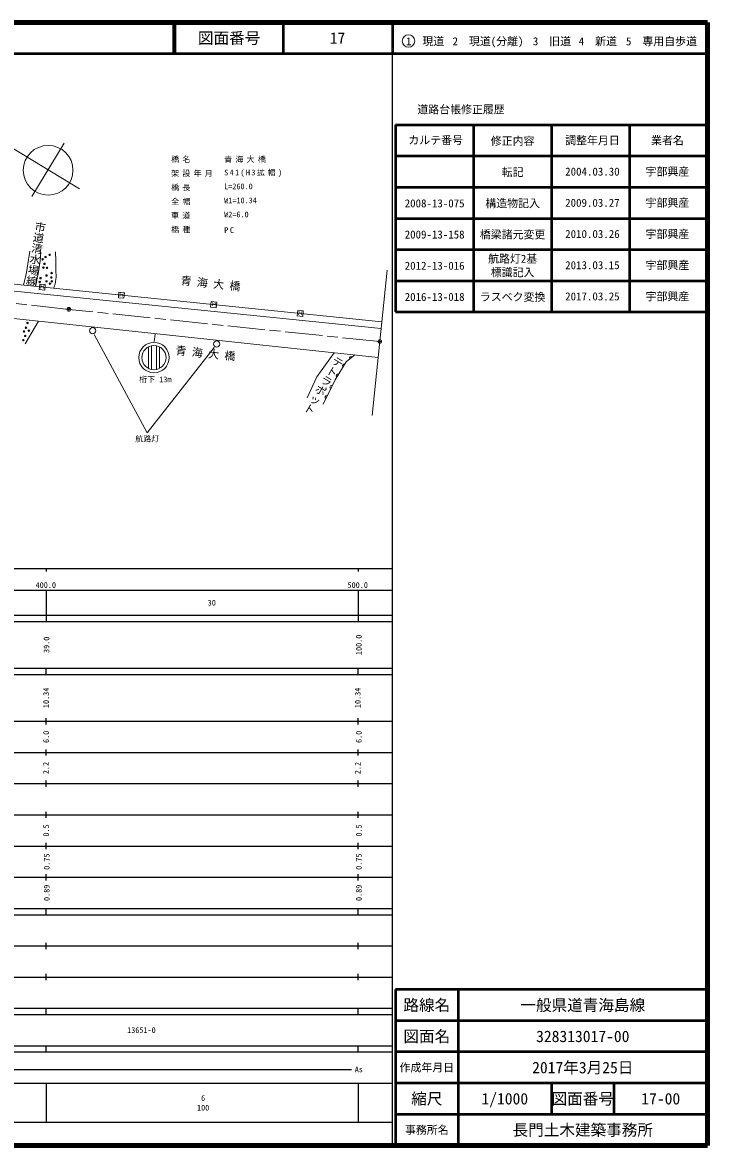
# Model space of a CAD drawing. Units: millimetres, scale not verified. Extents: x 40000 to 680000, y 20000 to 380000.
# Drawn here: x 460361 to 680000, y 20000 to 380000 of the extents above; entities that cross this region are included whole.
import ezdxf
from ezdxf.enums import TextEntityAlignment as Align

# ---------------------------------------------------------------- set-up
doc = ezdxf.new("R2010")
doc.units = ezdxf.units.MM
doc.header["$LTSCALE"] = 1000
doc.header["$PDMODE"] = 32
doc.header["$PDSIZE"] = 500
doc.linetypes.add('CHAIN', pattern=[18.5, 12, -1.5, 3.5, -1.5])
for name, color, linetype, lineweight in [('M-BGD', 7, 'Continuous', 13), ('M-BMK', 2, 'CHAIN', 13), ('M-STR-HTXT', 7, 'Continuous', 13), ('M-STR-STRC', 7, 'Continuous', 13), ('M-TTL', 2, 'Continuous', 140), ('M-TTL-BAND', 7, 'Continuous', 25), ('M-TTL-FRAM', 2, 'Continuous', 50), ('M-TTL-LINE', 7, 'Continuous', 50), ('M-TTL-TXT', 7, 'Continuous', 13), ('M-WORK', 1, 'Continuous', 13)]:
    doc.layers.add(name, color=color, linetype=linetype, lineweight=lineweight)
doc.layers.add('M-OTRS', color=6, linetype='Continuous')
doc.styles.add('@ＭＳ ゴシック', font='')
doc.styles.add('ＭＳ ゴシック', font='')
doc.styles.get('@ＭＳ ゴシック').set_extended_font_data('@MS Gothic')
doc.styles.get('ＭＳ ゴシック').set_extended_font_data('MS Gothic')

msp = doc.modelspace()

# ---------------------------------------------------------------- linework, layer by layer
at = {"layer": 'M-BGD'}
for centre, radius in [((475224, 288037), 600), ((482885, 281197), 1000), ((522660, 276906), 1000), ((574915, 277702), 600)]:
    msp.add_circle(centre, radius, dxfattribs=at)
msp.add_point((475224, 288037), dxfattribs=at)
at = {"layer": 'M-BMK'}
for p, q in [((475224, 288037), (407516, 295380)), ((574915, 277702), (475224, 288037))]:
    msp.add_line(p, q, dxfattribs=at)
at = {"layer": 'M-OTRS'}
msp.add_point((574915, 277702), dxfattribs=at)
at = {"layer": 'M-STR-HTXT'}
for p, q in [((500347, 248463), (483307, 280008)), ((521816, 275767), (500347, 248463))]:
    msp.add_line(p, q, dxfattribs=at)
at = {"layer": 'M-STR-STRC'}
for p, q in [((502906, 280109), (502591, 277745)), ((500726, 276019), (500726, 269141)), ((501726, 276376), (501726, 268783)), ((503312, 276376), (503312, 268783)), ((504312, 276019), (504312, 269141))]:
    msp.add_line(p, q, dxfattribs=at)
for radius in [4878, 3878]:
    msp.add_circle((502519, 272580), radius, dxfattribs=at)
at = {"layer": 'M-TTL'}
for p, q in [((680000, 380000), (40000, 380000)), ((680000, 20000), (680000, 380000)), ((40000, 20000), (680000, 20000))]:
    msp.add_line(p, q, dxfattribs=at)
at = {"layer": 'M-TTL-BAND'}
for p, q in [((579000, 20000), (579000, 370000)), ((40000, 205000), (579000, 205000)), ((468000, 205000), (468000, 204000)), ((568000, 205000), (568000, 204000)), ((68000, 198000), (579000, 198000)), ((468000, 198000), (468000, 188000)), ((568000, 198000), (568000, 188000)), ((40000, 190000), (579000, 190000)), ((40000, 188000), (579000, 188000)), ((40000, 173000), (579000, 173000)), ((468000, 171000), (468000, 173000)), ((568000, 171000), (568000, 173000)), ((40000, 171000), (579000, 171000)), ((40000, 156000), (579000, 156000)), ((468000, 155000), (468000, 157000)), ((568000, 155000), (568000, 157000)), ((46000, 146000), (579000, 146000)), ((468000, 145000), (468000, 147000)), ((568000, 145000), (568000, 147000)), ((468000, 135000), (468000, 137000)), ((568000, 135000), (568000, 137000)), ((52000, 136000), (579000, 136000)), ((46000, 126000), (579000, 126000)), ((468000, 125000), (468000, 127000)), ((568000, 125000), (568000, 127000)), ((52000, 116000), (579000, 116000)), ((468000, 115000), (468000, 117000)), ((568000, 115000), (568000, 117000)), ((46000, 106000), (579000, 106000)), ((468000, 105000), (468000, 107000)), ((568000, 105000), (568000, 107000)), ((40000, 96000), (579000, 96000)), ((40000, 94000), (579000, 94000)), ((468000, 94000), (468000, 96000)), ((568000, 94000), (568000, 96000)), ((49000, 84000), (579000, 84000)), ((468000, 83000), (468000, 85000)), ((568000, 83000), (568000, 85000)), ((40000, 74000), (579000, 74000)), ((468000, 73000), (468000, 75000)), ((568000, 73000), (568000, 75000)), ((40000, 64000), (579000, 64000)), ((40000, 62000), (579000, 62000)), ((468000, 62000), (468000, 64000)), ((568000, 62000), (568000, 64000)), ((40000, 52000), (579000, 52000)), ((468000, 50000), (468000, 52000)), ((568000, 50000), (568000, 52000)), ((40000, 50000), (579000, 50000)), ((70805, 44406), (565903, 44406)), ((40000, 40000), (579000, 40000)), ((468000, 40000), (468000, 27500)), ((568000, 40000), (568000, 27500)), ((68000, 27500), (579000, 27500))]:
    msp.add_line(p, q, dxfattribs=at)
at = {"layer": 'M-TTL-FRAM'}
for p, q in [((580000, 347197), (580000, 287197)), ((580000, 347197), (680000, 347197)), ((580000, 287197), (680000, 287197)), ((680000, 70000), (580000, 70000)), ((580000, 70000), (580000, 20000))]:
    msp.add_line(p, q, dxfattribs=at)
at = {"layer": 'M-TTL-LINE'}
for p, q in [((508747, 380000), (508747, 370000)), ((509247, 380000), (509247, 370000)), ((543997, 380000), (543997, 370000)), ((579000, 380000), (579000, 370000)), ((40000, 370000), (680000, 370000)), ((605000, 347197), (605000, 287197)), ((630000, 347197), (630000, 287197)), ((655000, 347197), (655000, 287197)), ((580000, 337197), (680000, 337197)), ((580000, 327197), (680000, 327197)), ((580000, 317197), (680000, 317197)), ((580000, 307197), (680000, 307197)), ((580000, 297197), (680000, 297197)), ((600000, 70000), (600000, 20000)), ((680000, 60000), (580000, 60000)), ((680000, 50000), (580000, 50000)), ((680000, 40000), (580000, 40000)), ((630000, 40000), (630000, 30000)), ((650000, 40000), (650000, 30000)), ((680000, 30000), (580000, 30000))]:
    msp.add_line(p, q, dxfattribs=at)
at = {"layer": 'M-TTL-TXT'}
msp.add_circle((584147, 374034), 2000, dxfattribs=at)
at = {"layer": 'M-WORK'}
for p, q in [((463381, 324228), (473730, 341261)), ((575561, 284041), (378393, 304201)), ((575338, 281854), (401136, 299666)), ((572499, 254025), (577251, 300608)), ((438324, 287206), (574397, 272629)), ((461224, 276978), (465543, 284290))]:
    msp.add_line(p, q, dxfattribs=at)
for points in [[(478615, 326632), (451596, 343050), (453307, 340157), (457281, 341209)], [(551597, 259641), (554783, 266414), (560303, 274139)], [(556783, 257618), (560569, 265461), (564182, 271162), (566878, 273435)]]:
    msp.add_lwpolyline(points, dxfattribs=at)
for points in [[(465880, 296160), (467671, 295977), (467487, 294186), (465697, 294370)], [(491282, 293563), (493073, 293380), (492889, 291589), (491099, 291772)], [(520878, 290537), (522668, 290354), (522485, 288563), (520695, 288746)], [(548600, 287702), (550390, 287519), (550207, 285729), (548417, 285912)]]:
    msp.add_lwpolyline(points, close=True, dxfattribs=at)
msp.add_circle((468591, 332630), 7965, dxfattribs=at)
for centre, radius, start, end in [((375561, 316886), 87719, 346.08086, 353.35133), ((397183, 311908), 69320, 346.21932, 355.40403), ((563463, 270029), 500, 57.63735, 237.63735), ((565736, 272472), 500, 40.12653, 220.12653), ((561423, 266809), 500, 57.63735, 237.63735), ((559438, 263118), 500, 64.23225, 244.23225), ((557870, 259870), 500, 64.23225, 244.23225)]:
    msp.add_arc(centre, radius, start, end, dxfattribs=at)
msp.add_open_spline([(470946, 306479), (470983, 305668), (471054, 303231), (471064, 302418), (471068, 302083), (471014, 301078), (471017, 300742), (471018, 300543), (471073, 299949), (471088, 299751), (471101, 299576), (471158, 299052), (471158, 298877), (471158, 298655), (471112, 297988), (471088, 297767), (471056, 297483), (470946, 296628), (470875, 296351), (470797, 296043), (470603, 295392), (470414, 294792)], degree=3, knots=[0, 0, 0, 0, 1, 1, 1, 2, 2, 2, 3, 3, 3, 4, 4, 4, 5, 5, 5, 6, 6, 6, 7, 7, 7, 7], dxfattribs=at)
for p in [(466833, 304103), (467423, 302631), (467761, 304845), (469110, 305520), (467066, 301427), (468082, 298901), (468223, 301356), (469711, 299680), (465886, 296823), (466146, 298027), (468082, 296988), (469168, 296280), (469593, 298240), (469782, 296988), (460857, 280943), (461464, 282140), (461970, 283662), (462391, 281195), (460620, 278160), (461244, 279526)]:
    msp.add_point(p, dxfattribs=at)

# ---------------------------------------------------------------- texts
at = {"layer": 'M-STR-HTXT', "style": 'ＭＳ ゴシック'}
for s, p in [('L=260.0', (525033, 326000)), ('W1=10.34', (525033, 321500)), ('W2=6.0', (525033, 317000))]:
    msp.add_text(s, height=1833, dxfattribs=at).set_placement(p, align=Align.BOTTOM_LEFT)
at = {"layer": 'M-STR-HTXT', "style": '@ＭＳ ゴシック'}
for s, rotation, p in [('市道清水場線', 261, (460977, 295774)), ('テトラポット', 239, (549697, 255682))]:
    msp.add_text(s, height=2566, rotation=rotation, dxfattribs=at).set_placement(p, align=Align.BOTTOM_RIGHT)
at = {"layer": 'M-STR-HTXT', "style": 'ＭＳ ゴシック'}
for p in [(510890, 295306), (509278, 272897)]:
    msp.add_text('青 海 大 橋', height=2566, rotation=354, dxfattribs=at).set_placement(p, align=Align.BOTTOM_LEFT)
for s, p in [('桁下 13m', (502967, 264121)), ('航路灯', (500358, 245083))]:
    msp.add_text(s, height=1833, dxfattribs=at).set_placement(p, align=Align.BOTTOM_CENTER)
at = {"layer": 'M-STR-HTXT', "char_height": 1833, "attachment_point": 7, "style": 'ＭＳ ゴシック'}
for s, insert in [('\\T1.4;橋名', (508033, 335000)), ('\\T1.4;青海大橋', (525033, 335000)), ('\\T1.4;架設年月', (508033, 330500)), ('\\T1.33;S41(H3拡幅)', (525033, 330500)), ('\\T1.4;橋長', (508033, 326000)), ('\\T1.4;全幅', (508033, 321500)), ('\\T1.4;車道', (508033, 317000)), ('\\T1.4;橋種', (508033, 312500)), ('\\T1.4;PC', (525033, 312500))]:
    msp.add_mtext(s, dxfattribs=dict(at, insert=insert))
at = {"layer": 'M-TTL-BAND', "style": 'ＭＳ ゴシック'}
for s, p in [('400.0', (467844, 198195)), ('500.0', (567844, 198195))]:
    msp.add_text(s, height=1833, dxfattribs=at).set_placement(p, align=Align.BOTTOM_CENTER)
for s, p in [('30', (521066, 194000)), ('13651-0', (498502, 57000)), ('As', (568201, 44406)), ('6', (518288, 35238)), ('100', (518288, 32131))]:
    msp.add_text(s, height=1833, dxfattribs=at).set_placement(p, align=Align.MIDDLE_CENTER)
for s, p in [('39.0', (468056, 180500)), ('100.0', (568198, 180500)), ('10.34', (467930, 163500)), ('10.34', (567823, 163500)), ('6.0', (467930, 151000)), ('6.0', (568198, 151000)), ('2.2', (467871, 141000)), ('2.2', (567823, 141000)), ('0.5', (467930, 121000)), ('0.5', (568198, 121000)), ('0.75', (468118, 111000)), ('0.75', (568198, 111000)), ('0.89', (468118, 101000)), ('0.89', (568198, 101000))]:
    msp.add_text(s, height=1833, rotation=90, dxfattribs=at).set_placement(p, align=Align.MIDDLE_CENTER)
at = {"layer": 'M-TTL-TXT', "style": 'ＭＳ ゴシック'}
for s, height, p in [('図面番号', 3666, (526622, 375000)), ('17', 3666, (561372, 375000)), ('1\u3000現道', 2566, (589448, 373958)), ('2\u3000現道(分離)', 2566, (609619, 373958)), ('3\u3000旧道', 2566, (630121, 373958)), ('4\u3000新道', 2566, (644824, 373958)), ('5\u3000専用自歩道', 2566, (665228, 373958)), ('道路台帳修正履歴', 2566, (600968, 352113)), ('カルテ番号', 2566, (592839, 342277)), ('修正内容', 2566, (617509, 342023)), ('調整年月日', 2566, (643089, 342197)), ('業者名', 2566, (667134, 342197)), ('転記', 2566, (617509, 332023)), ('2004.03.30', 2566, (643089, 332197)), ('宇部興産', 2566, (667134, 332197)), ('2008-13-075', 2566, (592509, 322023)), ('構造物記入', 2566, (617509, 322023)), ('2009.03.27', 2566, (643089, 322197)), ('宇部興産', 2566, (667134, 322197)), ('2009-13-158', 2566, (592509, 312023)), ('橋梁諸元変更', 2566, (617509, 312023)), ('2010.03.26', 2566, (643089, 312197)), ('宇部興産', 2566, (667134, 312197)), ('2012-13-016', 2566, (592509, 302023)), ('航路灯2基', 2566, (617509, 304269)), ('2013.03.15', 2566, (643089, 302197)), ('宇部興産', 2566, (667134, 302197)), ('標識記入', 2566, (617509, 299887)), ('2016-13-018', 2566, (592509, 292023)), ('ラスベク変換', 2566, (617509, 292023)), ('2017.03.25', 2566, (643089, 292197)), ('宇部興産', 2566, (667134, 292197)), ('路線名', 3666, (590000, 65000)), ('一般県道青海島線', 3666, (640000, 65000)), ('図面名', 3666, (590000, 55000)), ('328313017-00', 3666, (640000, 55000)), ('2017年3月25日', 3666, (640000, 45000)), ('作成年月日', 2566, (590000, 45000)), ('縮尺', 3666, (590000, 35000)), ('1/1000', 3666, (615000, 35000)), ('図面番号', 3666, (640000, 35000)), ('17-00', 3666, (665000, 35000)), ('事務所名', 2566, (590000, 25000)), ('長門土木建築事務所', 3666, (640000, 25000))]:
    msp.add_text(s, height=height, dxfattribs=at).set_placement(p, align=Align.MIDDLE_CENTER)
at = {"layer": 'M-WORK', "style": 'ＭＳ ゴシック'}
for p in [(465697, 294370), (491099, 291772), (520695, 288746), (548417, 285912)]:
    msp.add_text('Ｈ', height=1320, rotation=354.162, dxfattribs=at).set_placement(p, align=Align.BOTTOM_LEFT)

doc.saveas('drawing.dxf')
